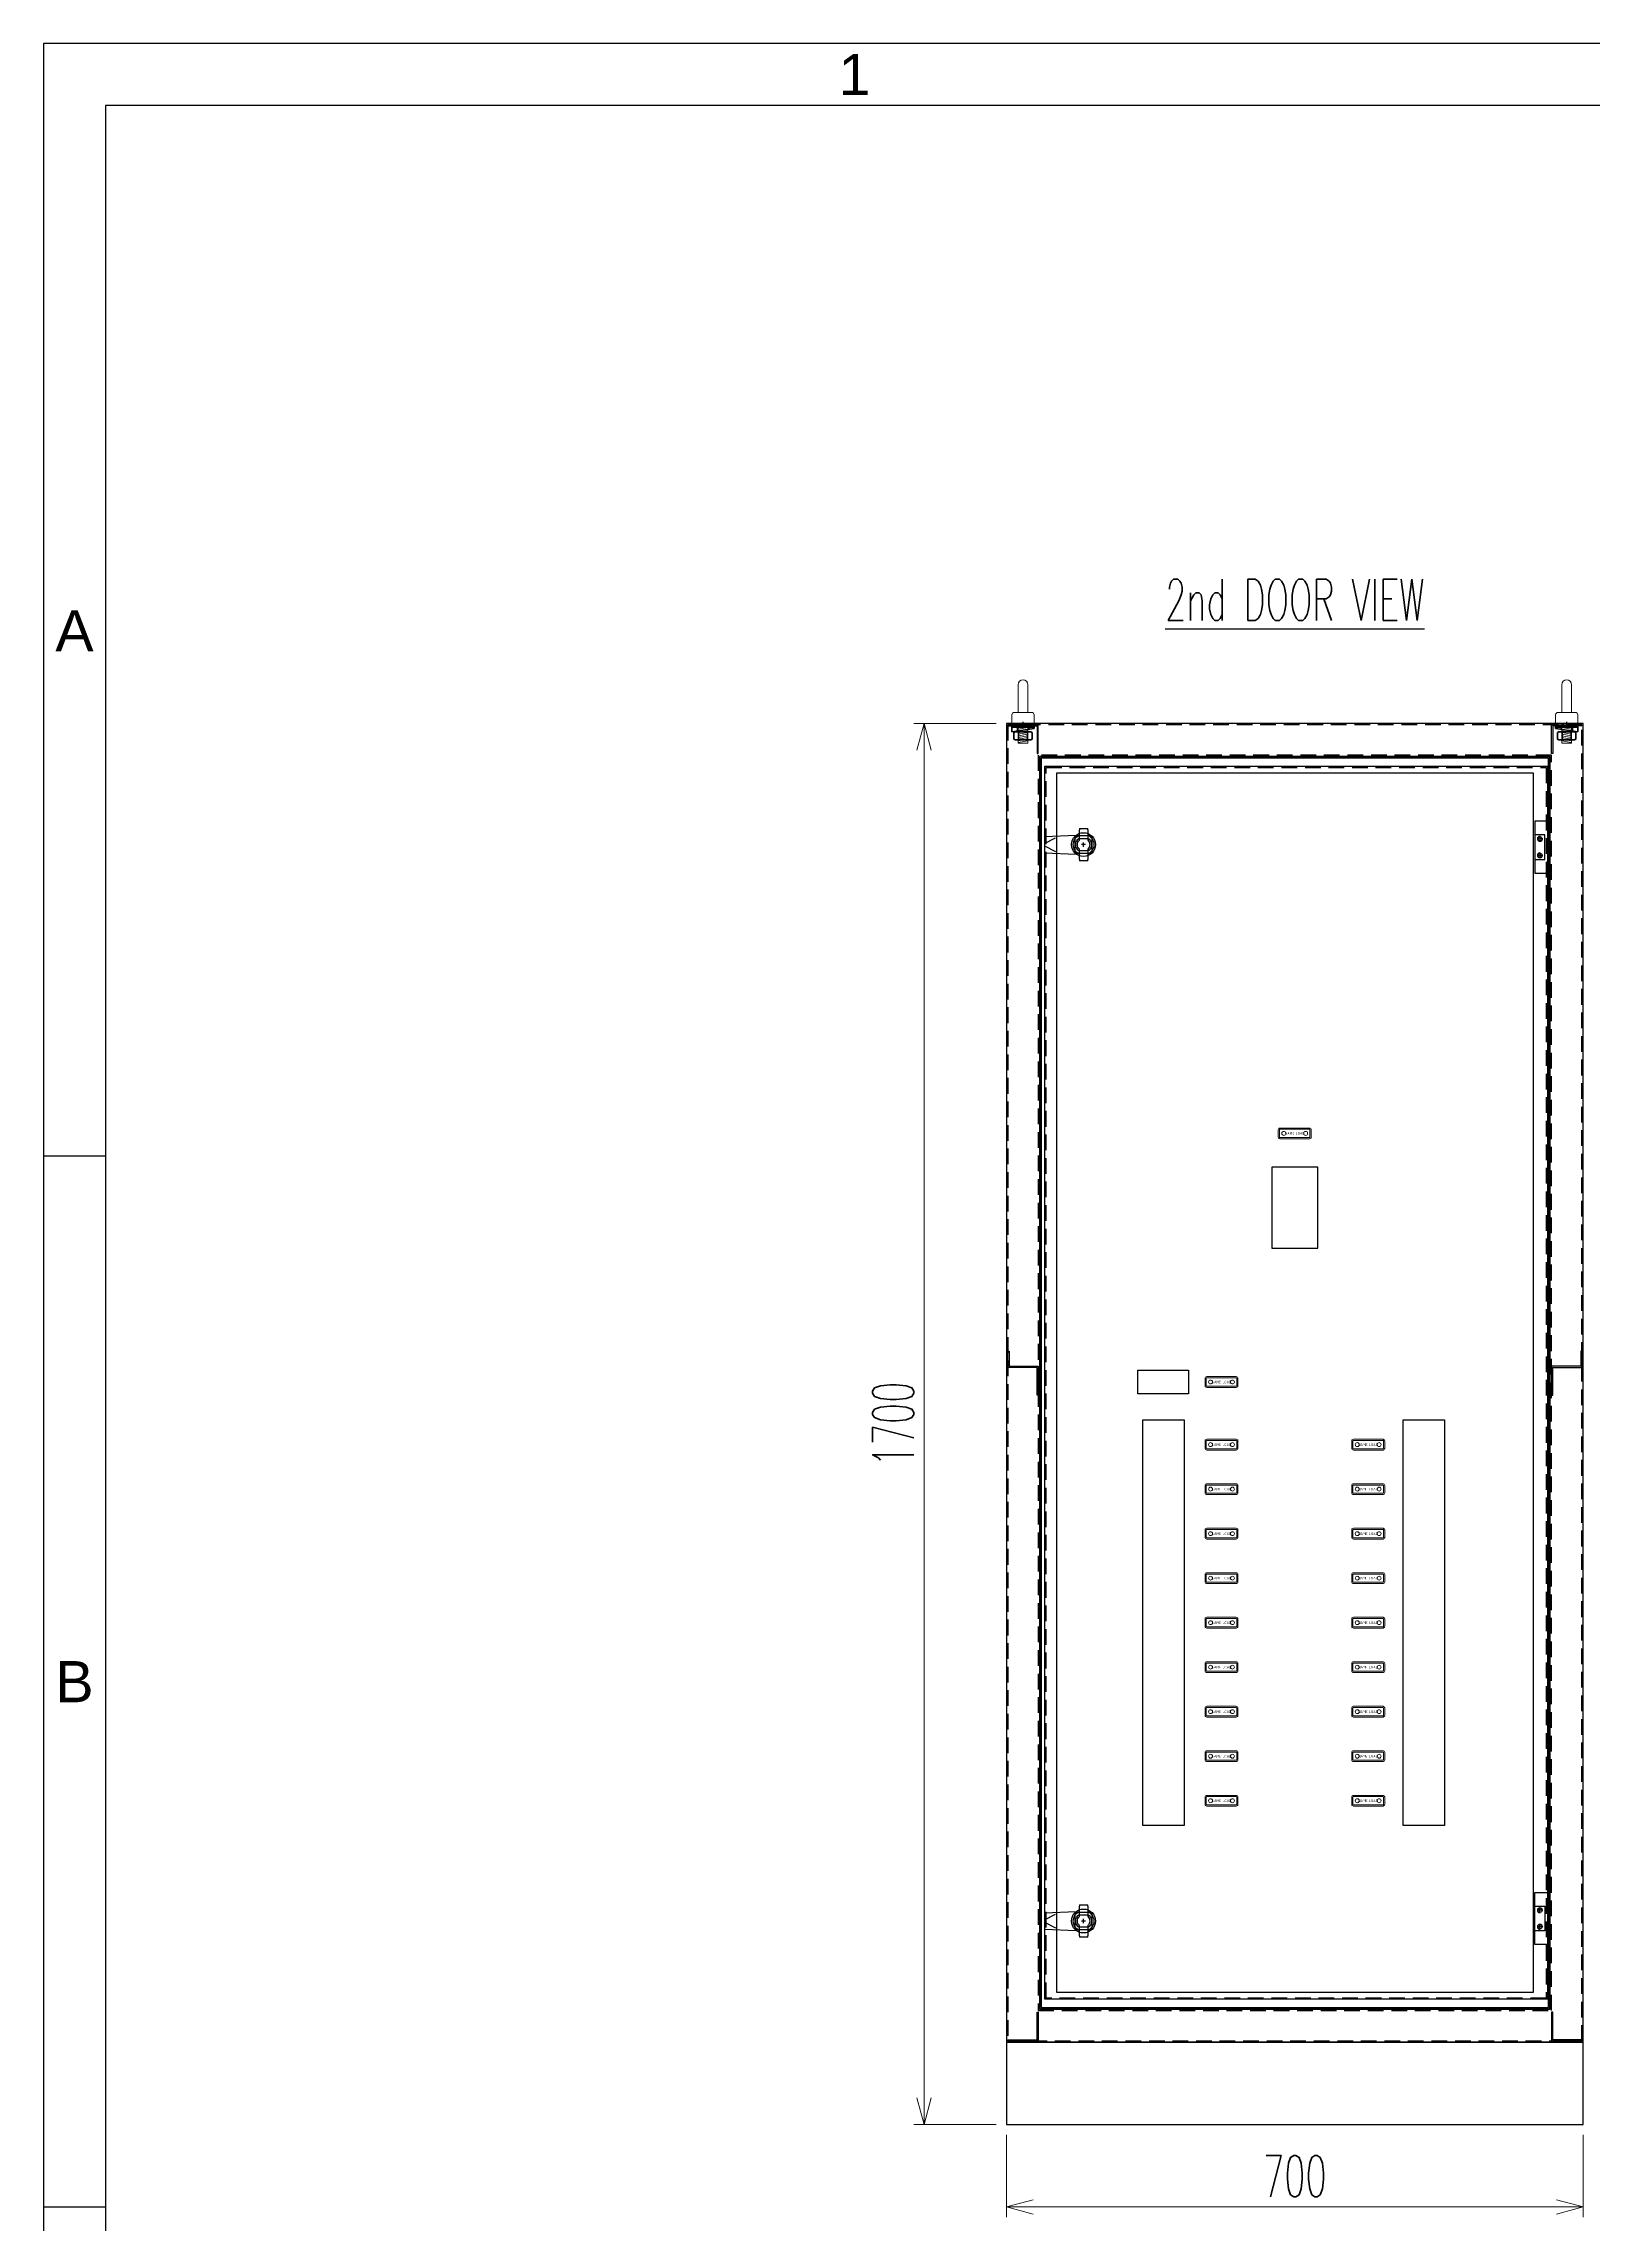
# Model space of a CAD drawing. Header units: millimetres. Extents: x 28713 to 59118, y -54378 to -19615.
# Drawn here: x 33873 to 35755, y -36287 to -33641 of the extents above; entities that cross this region are included whole.
import ezdxf
from ezdxf.enums import TextEntityAlignment as Align

# ---------------------------------------------------------------- set-up
doc = ezdxf.new("R2010")
doc.units = ezdxf.units.MM
doc.header["$LTSCALE"] = 3
for name, pattern in [('ACAD_ISO04W100', [30, 24, -3, 0, -3]), ('CACHE2', [4.7625, 3.175, -1.5875]), ('HIDDEN', [9.525, 6.35, -3.175])]:
    doc.linetypes.add(name, pattern=pattern)
for name, color, linetype in [('@.DM. THIẾT BỊ', 7, 'Continuous'), ('@.TEXT', 7, 'Continuous'), ('@.VISIBLE', 7, 'Continuous'), ('centerline', 6, 'ACAD_ISO04W100'), ('dim', 7, 'Continuous'), ('equipments', 2, 'Continuous')]:
    doc.layers.add(name, color=color, linetype=linetype)
doc.layers.add('FORT', color=2, linetype='Continuous', lineweight=35)
doc.layers.add('POINTILLE', color=8, linetype='CACHE2', lineweight=25)
doc.styles.add('Ann_w01', font='romans.shx', dxfattribs={"width": 0.6, "bigfont": 'chineset.shx'})
doc.styles.add('Arial', font='arial.ttf')
doc.styles.add('WD_IEC', font='isocp2.shx')
doc.dimstyles.new('Dim 01_SC25', dxfattribs={"dimscale": 25, "dimtxt": 2, "dimasz": 1.3, "dimexe": 0.5, "dimexo": 0.5, "dimgap": 0.5, "dimtad": 1, "dimdec": 1, "dimzin": 12, "dimdsep": 46, "dimtxsty": 'Ann_w01', "dimblk": 'OPEN30', "dimcen": 1.5, "dimclrd": 6, "dimclre": 6, "dimclrt": 3, "dimadec": 1, "dimazin": 3, "dimtm": 1e-09, "dimtfac": 1, "dimtdec": 1, "dimtmove": 0, "dimatfit": 3, "dimldrblk": 'OPEN30', "dimfxl": 1, "dimtolj": 1, "dimlwd": 20, "dimlwe": 20, "dimarcsym": 0})

# ---------------------------------------------------------------- blocks, each defined once
blk = doc.blocks.new('KHUNG BAN VE (Made by Tung)')
at = {"layer": '@.VISIBLE', "color": 8}
for p, q in [((3, 156), (0, 156)), ((3, 105), (0, 105))]:
    blk.add_line(p, q, dxfattribs=at)
for points in [[(0, 0), (297, 0), (297, 210), (0, 210)], [(3, 3), (294, 3), (294, 207), (3, 207)]]:
    blk.add_lwpolyline(points, close=True, dxfattribs=at)
at = {"layer": '@.TEXT', "color": 1, "style": 'Arial'}
for s, p in [('1', (39.375, 208.5)), ('A', (1.5, 181.5)), ('B', (1.5, 130.5))]:
    blk.add_text(s, height=2, dxfattribs=at).set_placement(p, align=Align.MIDDLE_CENTER)
for tag, height, p in [('DESIGNER_NAME', 2, (38, 15.5)), ('PROJECT_CODE', 2, (258.5, 15.5)), ('SCALE', 2, (289, 15.5)), ('APPROVED_NAME', 2, (38, 10.5)), ('CUSTOMER_NAME', 2, (258.5, 10.5)), ('PAGE', 2, (289, 10.5)), ('DRAWING_NAME', 4, (173, 8)), ('TOTAL', 2, (289, 5.5))]:
    blk.add_attdef(tag, text='', height=height, dxfattribs=at).set_placement(p, align=Align.MIDDLE_CENTER)
blk = doc.blocks.new('_Open30')
at = {"color": 0, "linetype": 'ByBlock', "lineweight": -2}
for p, q in [((-1, 0.268), (0, 0)), ((0, 0), (-1, -0.268)), ((0, 0), (-1, 0))]:
    blk.add_line(p, q, dxfattribs=at)
blk = doc.blocks.new('*D255')
at = {"layer": 'Defpoints', "color": 0, "transparency": 16777216}
for p in [(35042.4, -36166.3), (35742.4, -36166.3), (35042.4, -36266.3)]:
    blk.add_point(p, dxfattribs=at)
at = {"layer": 'dim', "color": 6, "lineweight": 20, "transparency": 16777216}
for p, q in [((35042.4, -36178.8), (35042.4, -36278.8)), ((35742.4, -36178.8), (35742.4, -36278.8)), ((35709.9, -36266.3), (35074.9, -36266.3))]:
    blk.add_line(p, q, dxfattribs=at)
at = {"layer": 'dim', "color": 6, "lineweight": 20, "transparency": 16777216, "xscale": 32.5, "yscale": 32.5, "zscale": 32.5, "rotation": 180}
blk.add_blockref('_Open30', (35042.4, -36266.3), dxfattribs=at)
at = {"layer": 'dim', "color": 6, "lineweight": 20, "transparency": 16777216, "xscale": 32.5, "yscale": 32.5, "zscale": 32.5}
blk.add_blockref('_Open30', (35742.4, -36266.3), dxfattribs=at)
at = {"layer": 'dim', "color": 3, "transparency": 16777216, "insert": (35392.4, -36228.8), "char_height": 50, "attachment_point": 5, "style": 'Ann_w01'}
blk.add_mtext('\\A1;700', dxfattribs=at)
blk = doc.blocks.new('*D257')
at = {"layer": 'Defpoints', "color": 0, "transparency": 16777216}
for p in [(34942.4, -34466.3), (35042.4, -34466.3), (35042.4, -36166.3)]:
    blk.add_point(p, dxfattribs=at)
at = {"layer": 'dim', "color": 6, "lineweight": 20, "transparency": 16777216}
for p, q in [((35029.9, -34466.3), (34929.9, -34466.3)), ((34942.4, -36133.8), (34942.4, -34498.8)), ((35029.9, -36166.3), (34929.9, -36166.3))]:
    blk.add_line(p, q, dxfattribs=at)
at = {"layer": 'dim', "color": 6, "lineweight": 20, "transparency": 16777216, "xscale": 32.5, "yscale": 32.5, "zscale": 32.5}
for p, rotation in [((34942.4, -34466.3), 90), ((34942.4, -36166.3), 270)]:
    blk.add_blockref('_Open30', p, dxfattribs=dict(at, rotation=rotation))
at = {"layer": 'dim', "color": 3, "transparency": 16777216, "insert": (34904.9, -35316.3), "char_height": 50, "attachment_point": 5, "rotation": 90, "style": 'Ann_w01'}
blk.add_mtext('\\A1;1700', dxfattribs=at)
blk = doc.blocks.new('HM12_COTE')
at = {"layer": 'FORT'}
for p, q in [((-11, 9.2), (-9.5, 10)), ((-11, 0.8), (-11, 9.2)), ((-9.5, 0), (-11, 0.8)), ((9.5, 10), (-9.5, 10)), ((-9.5, 0), (9.5, 0)), ((-5.5, 0.8), (-5.5, 9.2)), ((5.5, 0.8), (5.5, 9.2)), ((11, 9.2), (9.5, 10)), ((9.5, 0), (11, 0.8)), ((11, 0.8), (11, 9.2))]:
    blk.add_line(p, q, dxfattribs=at)
for centre, radius, start, end in [((-8.2, 5.1), 4.86, 55.6159, 124.3841), ((-8.2, 4.9), 4.86, 235.6159, 304.3841), ((0, -8.2), 18.2, 72.4121, 107.5879), ((0, 18.2), 18.2, 252.4121, 287.5879), ((8.2, 5.1), 4.86, 55.6159, 124.3841), ((8.2, 4.9), 4.86, 235.6159, 304.3841)]:
    blk.add_arc(centre, radius, start, end, dxfattribs=at)
blk = doc.blocks.new('CALE_M12_IPN')
at = {"layer": 'FORT'}
for p, q in [((-13.5, 3.61), (13.5, 3.61)), ((-13.5, -1.89), (-13.5, 3.61)), ((13.5, 1.89), (-13.5, -1.89)), ((13.5, 3.61), (13.5, 1.89))]:
    blk.add_line(p, q, dxfattribs=at)
at = {"layer": 'POINTILLE'}
for p, q in [((-7, 3.61), (-7, -0.98)), ((7, 3.61), (7, 0.98))]:
    blk.add_line(p, q, dxfattribs=at)
blk = doc.blocks.new('RONDELLE_M12')
at = {"layer": 'FORT'}
blk.add_lwpolyline([(-13.5, 2.5), (-13.5, 0), (13.5, 0), (13.5, 2.5)], close=True, dxfattribs=at)
at = {"layer": 'POINTILLE'}
for p, q in [((-7, 0), (-7, 2.5)), ((7, 0), (7, 2.5))]:
    blk.add_line(p, q, dxfattribs=at)
blk = doc.blocks.new('MS722')
at = {"layer": '@.DM. THIẾT BỊ', "color": 4}
for p, q in [((-5, 37.8), (-5, 39.5)), ((5, 39.5), (-5, 39.5)), ((-5, 37.8), (-5, 27.2)), ((-5, 27.2), (-5, 25.3)), ((5, 27.2), (-5, 27.2)), ((5, 39.5), (5, 37.8)), ((5, 27.2), (5, 37.8)), ((5, 25.3), (5, 27.2)), ((-5, 14.2), (-5, 12.2)), ((-5, 12.2), (-5, 1.7)), ((-5, 12.2), (5, 12.2)), ((-5, 0), (-5, 1.7)), ((-5, 0), (5, 0)), ((5, 12.2), (5, 14.2)), ((5, 1.7), (5, 12.2)), ((5, 1.7), (5, 0))]:
    blk.add_line(p, q, dxfattribs=at)
for radius, start, end in [(12.5, 113.5782, 246.4218), (12.5, 293.5782, 66.4218), (7.5, 131.8103, 228.1897), (7.5, 311.8103, 48.1897)]:
    blk.add_arc((0, 19.8), radius, start, end, dxfattribs=at)
at = {"layer": '@.DM. THIẾT BỊ', "color": 9}
for start, end in [(121.7569, 238.2431), (301.7569, 58.2431)]:
    blk.add_arc((0, 19.8), 9.5, start, end, dxfattribs=at)

msp = doc.modelspace()

# ---------------------------------------------------------------- linework, layer by layer
at = {"color": 6, "linetype": 'Continuous'}
for p, q in [((35693.42, -34606.3), (35686.42, -34606.3)), ((35689.92, -34602.8), (35689.92, -34609.8)), ((35693.42, -34626.3), (35686.42, -34626.3)), ((35689.92, -34622.8), (35689.92, -34629.8)), ((35689.92, -35909.8), (35689.92, -35902.8)), ((35693.42, -35906.3), (35686.42, -35906.3)), ((35693.42, -35926.3), (35686.42, -35926.3)), ((35689.92, -35929.8), (35689.92, -35922.8))]:
    msp.add_line(p, q, dxfattribs=at)
for points in [[(35042.42, -36066.3), (35742.42, -36066.3), (35742.42, -34466.3), (35042.42, -34466.3)], [(35082.42, -36026.3), (35702.42, -36026.3), (35702.42, -34506.3), (35082.42, -34506.3)], [(35201.86, -35250.82), (35263.36, -35250.82), (35263.36, -35279.82), (35201.86, -35279.82)], [(35207.86, -35311.32), (35257.86, -35311.32), (35257.86, -35803.32), (35207.86, -35803.32)], [(35523.86, -35311.32), (35573.86, -35311.32), (35573.86, -35803.32), (35523.86, -35803.32)], [(35742.42, -36066.3), (35042.42, -36066.3), (35042.42, -36166.3), (35742.42, -36166.3)]]:
    msp.add_lwpolyline(points, close=True)
at = {"linetype": 'HIDDEN'}
for points in [[(35043.92, -36064.8), (35740.92, -36064.8), (35740.92, -34467.8), (35043.92, -34467.8)], [(35080.92, -36027.8), (35703.92, -36027.8), (35703.92, -34504.8), (35080.92, -34504.8)]]:
    msp.add_lwpolyline(points, close=True, dxfattribs=at)
at = {"color": 1}
for points in [[(35080.92, -34502.8), (35080.92, -34467.8), (35043.92, -34467.8), (35043.92, -34469.3), (35079.42, -34469.3), (35079.42, -34502.8)], [(35703.92, -34502.8), (35703.92, -34467.8), (35740.92, -34467.8), (35740.92, -34469.3), (35705.42, -34469.3), (35705.42, -34502.8)], [(35045.42, -35246.3), (35080.92, -35246.3), (35080.92, -35281.3), (35079.42, -35281.3), (35079.42, -35247.8), (35043.92, -35247.8), (35043.92, -35227.8), (35045.42, -35227.8)], [(35739.42, -35246.3), (35703.92, -35246.3), (35703.92, -35281.3), (35705.42, -35281.3), (35705.42, -35247.8), (35740.92, -35247.8), (35740.92, -35227.8), (35739.42, -35227.8)], [(35080.92, -36029.8), (35080.92, -36064.8), (35043.92, -36064.8), (35043.92, -36063.3), (35079.42, -36063.3), (35079.42, -36029.8)], [(35703.92, -36029.8), (35703.92, -36064.8), (35740.92, -36064.8), (35740.92, -36063.3), (35705.42, -36063.3), (35705.42, -36029.8)]]:
    msp.add_lwpolyline(points, close=True, dxfattribs=at)
at = {"color": 6}
for points in [[(35082.92, -36025.8), (35701.92, -36025.8), (35701.92, -34506.8), (35082.92, -34506.8)], [(35084.42, -36024.3), (35700.42, -36024.3), (35700.42, -34508.3), (35084.42, -34508.3)], [(35102.92, -36005.8), (35681.92, -36005.8), (35681.92, -34526.8), (35102.92, -34526.8)]]:
    msp.add_lwpolyline(points, close=True, dxfattribs=at)
at = {"color": 4}
msp.add_lwpolyline([(35088.92, -34518.3), (35698.92, -34518.3), (35698.92, -36014.3), (35088.92, -36014.3)], close=True, dxfattribs=at)
at = {"color": 4, "linetype": 'HIDDEN'}
msp.add_lwpolyline([(35090.42, -34519.8), (35697.42, -34519.8), (35697.42, -36012.8), (35090.42, -36012.8)], close=True, dxfattribs=at)
at = {"color": 7, "lineweight": 9}
for points in [[(35410.25, -34957.15), (35374.25, -34957.15, 0.4142136), (35372.25, -34959.15), (35372.25, -34968.15, 0.4142136), (35374.25, -34970.15), (35410.25, -34970.15, 0.4142136), (35412.25, -34968.15), (35412.25, -34959.15, 0.4142136)], [(35410.25, -34957.15), (35374.25, -34957.15, 0.4142136), (35372.25, -34959.15), (35372.25, -34968.15, 0.4142136), (35374.25, -34970.15), (35410.25, -34970.15, 0.4142136), (35412.25, -34968.15), (35412.25, -34959.15, 0.4142136)], [(35321.36, -35258.82), (35285.36, -35258.82, 0.4142136), (35283.36, -35260.82), (35283.36, -35269.82, 0.4142136), (35285.36, -35271.82), (35321.36, -35271.82, 0.4142136), (35323.36, -35269.82), (35323.36, -35260.82, 0.4142136)], [(35321.36, -35258.82), (35285.36, -35258.82, 0.4142136), (35283.36, -35260.82), (35283.36, -35269.82, 0.4142136), (35285.36, -35271.82), (35321.36, -35271.82, 0.4142136), (35323.36, -35269.82), (35323.36, -35260.82, 0.4142136)], [(35321.36, -35334.82), (35285.36, -35334.82, 0.4142136), (35283.36, -35336.82), (35283.36, -35345.82, 0.4142136), (35285.36, -35347.82), (35321.36, -35347.82, 0.4142136), (35323.36, -35345.82), (35323.36, -35336.82, 0.4142136)], [(35321.36, -35334.82), (35285.36, -35334.82, 0.4142136), (35283.36, -35336.82), (35283.36, -35345.82, 0.4142136), (35285.36, -35347.82), (35321.36, -35347.82, 0.4142136), (35323.36, -35345.82), (35323.36, -35336.82, 0.4142136)], [(35463.44, -35334.82), (35499.44, -35334.82, -0.4142136), (35501.44, -35336.82), (35501.44, -35345.82, -0.4142136), (35499.44, -35347.82), (35463.44, -35347.82, -0.4142136), (35461.44, -35345.82), (35461.44, -35336.82, -0.4142136)], [(35463.44, -35334.82), (35499.44, -35334.82, -0.4142136), (35501.44, -35336.82), (35501.44, -35345.82, -0.4142136), (35499.44, -35347.82), (35463.44, -35347.82, -0.4142136), (35461.44, -35345.82), (35461.44, -35336.82, -0.4142136)], [(35321.36, -35388.82), (35285.36, -35388.82, 0.4142136), (35283.36, -35390.82), (35283.36, -35399.82, 0.4142136), (35285.36, -35401.82), (35321.36, -35401.82, 0.4142136), (35323.36, -35399.82), (35323.36, -35390.82, 0.4142136)], [(35321.36, -35388.82), (35285.36, -35388.82, 0.4142136), (35283.36, -35390.82), (35283.36, -35399.82, 0.4142136), (35285.36, -35401.82), (35321.36, -35401.82, 0.4142136), (35323.36, -35399.82), (35323.36, -35390.82, 0.4142136)], [(35463.44, -35388.82), (35499.44, -35388.82, -0.4142136), (35501.44, -35390.82), (35501.44, -35399.82, -0.4142136), (35499.44, -35401.82), (35463.44, -35401.82, -0.4142136), (35461.44, -35399.82), (35461.44, -35390.82, -0.4142136)], [(35463.44, -35388.82), (35499.44, -35388.82, -0.4142136), (35501.44, -35390.82), (35501.44, -35399.82, -0.4142136), (35499.44, -35401.82), (35463.44, -35401.82, -0.4142136), (35461.44, -35399.82), (35461.44, -35390.82, -0.4142136)], [(35321.36, -35442.82), (35285.36, -35442.82, 0.4142136), (35283.36, -35444.82), (35283.36, -35453.82, 0.4142136), (35285.36, -35455.82), (35321.36, -35455.82, 0.4142136), (35323.36, -35453.82), (35323.36, -35444.82, 0.4142136)], [(35321.36, -35442.82), (35285.36, -35442.82, 0.4142136), (35283.36, -35444.82), (35283.36, -35453.82, 0.4142136), (35285.36, -35455.82), (35321.36, -35455.82, 0.4142136), (35323.36, -35453.82), (35323.36, -35444.82, 0.4142136)], [(35463.44, -35442.82), (35499.44, -35442.82, -0.4142136), (35501.44, -35444.82), (35501.44, -35453.82, -0.4142136), (35499.44, -35455.82), (35463.44, -35455.82, -0.4142136), (35461.44, -35453.82), (35461.44, -35444.82, -0.4142136)], [(35463.44, -35442.82), (35499.44, -35442.82, -0.4142136), (35501.44, -35444.82), (35501.44, -35453.82, -0.4142136), (35499.44, -35455.82), (35463.44, -35455.82, -0.4142136), (35461.44, -35453.82), (35461.44, -35444.82, -0.4142136)], [(35321.36, -35496.82), (35285.36, -35496.82, 0.4142136), (35283.36, -35498.82), (35283.36, -35507.82, 0.4142136), (35285.36, -35509.82), (35321.36, -35509.82, 0.4142136), (35323.36, -35507.82), (35323.36, -35498.82, 0.4142136)], [(35321.36, -35496.82), (35285.36, -35496.82, 0.4142136), (35283.36, -35498.82), (35283.36, -35507.82, 0.4142136), (35285.36, -35509.82), (35321.36, -35509.82, 0.4142136), (35323.36, -35507.82), (35323.36, -35498.82, 0.4142136)], [(35463.44, -35496.82), (35499.44, -35496.82, -0.4142136), (35501.44, -35498.82), (35501.44, -35507.82, -0.4142136), (35499.44, -35509.82), (35463.44, -35509.82, -0.4142136), (35461.44, -35507.82), (35461.44, -35498.82, -0.4142136)], [(35463.44, -35496.82), (35499.44, -35496.82, -0.4142136), (35501.44, -35498.82), (35501.44, -35507.82, -0.4142136), (35499.44, -35509.82), (35463.44, -35509.82, -0.4142136), (35461.44, -35507.82), (35461.44, -35498.82, -0.4142136)], [(35321.36, -35550.82), (35285.36, -35550.82, 0.4142136), (35283.36, -35552.82), (35283.36, -35561.82, 0.4142136), (35285.36, -35563.82), (35321.36, -35563.82, 0.4142136), (35323.36, -35561.82), (35323.36, -35552.82, 0.4142136)], [(35321.36, -35550.82), (35285.36, -35550.82, 0.4142136), (35283.36, -35552.82), (35283.36, -35561.82, 0.4142136), (35285.36, -35563.82), (35321.36, -35563.82, 0.4142136), (35323.36, -35561.82), (35323.36, -35552.82, 0.4142136)], [(35463.44, -35550.82), (35499.44, -35550.82, -0.4142136), (35501.44, -35552.82), (35501.44, -35561.82, -0.4142136), (35499.44, -35563.82), (35463.44, -35563.82, -0.4142136), (35461.44, -35561.82), (35461.44, -35552.82, -0.4142136)], [(35463.44, -35550.82), (35499.44, -35550.82, -0.4142136), (35501.44, -35552.82), (35501.44, -35561.82, -0.4142136), (35499.44, -35563.82), (35463.44, -35563.82, -0.4142136), (35461.44, -35561.82), (35461.44, -35552.82, -0.4142136)], [(35321.36, -35604.82), (35285.36, -35604.82, 0.4142136), (35283.36, -35606.82), (35283.36, -35615.82, 0.4142136), (35285.36, -35617.82), (35321.36, -35617.82, 0.4142136), (35323.36, -35615.82), (35323.36, -35606.82, 0.4142136)], [(35321.36, -35604.82), (35285.36, -35604.82, 0.4142136), (35283.36, -35606.82), (35283.36, -35615.82, 0.4142136), (35285.36, -35617.82), (35321.36, -35617.82, 0.4142136), (35323.36, -35615.82), (35323.36, -35606.82, 0.4142136)], [(35463.44, -35604.82), (35499.44, -35604.82, -0.4142136), (35501.44, -35606.82), (35501.44, -35615.82, -0.4142136), (35499.44, -35617.82), (35463.44, -35617.82, -0.4142136), (35461.44, -35615.82), (35461.44, -35606.82, -0.4142136)], [(35463.44, -35604.82), (35499.44, -35604.82, -0.4142136), (35501.44, -35606.82), (35501.44, -35615.82, -0.4142136), (35499.44, -35617.82), (35463.44, -35617.82, -0.4142136), (35461.44, -35615.82), (35461.44, -35606.82, -0.4142136)], [(35321.36, -35658.82), (35285.36, -35658.82, 0.4142136), (35283.36, -35660.82), (35283.36, -35669.82, 0.4142136), (35285.36, -35671.82), (35321.36, -35671.82, 0.4142136), (35323.36, -35669.82), (35323.36, -35660.82, 0.4142136)], [(35321.36, -35658.82), (35285.36, -35658.82, 0.4142136), (35283.36, -35660.82), (35283.36, -35669.82, 0.4142136), (35285.36, -35671.82), (35321.36, -35671.82, 0.4142136), (35323.36, -35669.82), (35323.36, -35660.82, 0.4142136)], [(35463.44, -35658.82), (35499.44, -35658.82, -0.4142136), (35501.44, -35660.82), (35501.44, -35669.82, -0.4142136), (35499.44, -35671.82), (35463.44, -35671.82, -0.4142136), (35461.44, -35669.82), (35461.44, -35660.82, -0.4142136)], [(35463.44, -35658.82), (35499.44, -35658.82, -0.4142136), (35501.44, -35660.82), (35501.44, -35669.82, -0.4142136), (35499.44, -35671.82), (35463.44, -35671.82, -0.4142136), (35461.44, -35669.82), (35461.44, -35660.82, -0.4142136)], [(35321.36, -35712.82), (35285.36, -35712.82, 0.4142136), (35283.36, -35714.82), (35283.36, -35723.82, 0.4142136), (35285.36, -35725.82), (35321.36, -35725.82, 0.4142136), (35323.36, -35723.82), (35323.36, -35714.82, 0.4142136)], [(35321.36, -35712.82), (35285.36, -35712.82, 0.4142136), (35283.36, -35714.82), (35283.36, -35723.82, 0.4142136), (35285.36, -35725.82), (35321.36, -35725.82, 0.4142136), (35323.36, -35723.82), (35323.36, -35714.82, 0.4142136)], [(35463.44, -35712.82), (35499.44, -35712.82, -0.4142136), (35501.44, -35714.82), (35501.44, -35723.82, -0.4142136), (35499.44, -35725.82), (35463.44, -35725.82, -0.4142136), (35461.44, -35723.82), (35461.44, -35714.82, -0.4142136)], [(35463.44, -35712.82), (35499.44, -35712.82, -0.4142136), (35501.44, -35714.82), (35501.44, -35723.82, -0.4142136), (35499.44, -35725.82), (35463.44, -35725.82, -0.4142136), (35461.44, -35723.82), (35461.44, -35714.82, -0.4142136)], [(35321.36, -35766.82), (35285.36, -35766.82, 0.4142136), (35283.36, -35768.82), (35283.36, -35777.82, 0.4142136), (35285.36, -35779.82), (35321.36, -35779.82, 0.4142136), (35323.36, -35777.82), (35323.36, -35768.82, 0.4142136)], [(35321.36, -35766.82), (35285.36, -35766.82, 0.4142136), (35283.36, -35768.82), (35283.36, -35777.82, 0.4142136), (35285.36, -35779.82), (35321.36, -35779.82, 0.4142136), (35323.36, -35777.82), (35323.36, -35768.82, 0.4142136)], [(35463.44, -35766.82), (35499.44, -35766.82, -0.4142136), (35501.44, -35768.82), (35501.44, -35777.82, -0.4142136), (35499.44, -35779.82), (35463.44, -35779.82, -0.4142136), (35461.44, -35777.82), (35461.44, -35768.82, -0.4142136)], [(35463.44, -35766.82), (35499.44, -35766.82, -0.4142136), (35501.44, -35768.82), (35501.44, -35777.82, -0.4142136), (35499.44, -35779.82), (35463.44, -35779.82, -0.4142136), (35461.44, -35777.82), (35461.44, -35768.82, -0.4142136)]]:
    msp.add_lwpolyline(points, format="xyb", close=True, dxfattribs=at)
at = {"color": 6, "linetype": 'HIDDEN', "lineweight": 9, "ltscale": 10}
for points in [[(35410.25, -34958.65), (35374.25, -34958.65, 0.4142136), (35373.75, -34959.15), (35373.75, -34968.15, 0.4142136), (35374.25, -34968.65), (35410.25, -34968.65, 0.4142136), (35410.75, -34968.15), (35410.75, -34959.15, 0.4142136)], [(35410.25, -34958.65), (35374.25, -34958.65, 0.4142136), (35373.75, -34959.15), (35373.75, -34968.15, 0.4142136), (35374.25, -34968.65), (35410.25, -34968.65, 0.4142136), (35410.75, -34968.15), (35410.75, -34959.15, 0.4142136)], [(35321.36, -35260.32), (35285.36, -35260.32, 0.4142136), (35284.86, -35260.82), (35284.86, -35269.82, 0.4142136), (35285.36, -35270.32), (35321.36, -35270.32, 0.4142136), (35321.86, -35269.82), (35321.86, -35260.82, 0.4142136)], [(35321.36, -35260.32), (35285.36, -35260.32, 0.4142136), (35284.86, -35260.82), (35284.86, -35269.82, 0.4142136), (35285.36, -35270.32), (35321.36, -35270.32, 0.4142136), (35321.86, -35269.82), (35321.86, -35260.82, 0.4142136)], [(35321.36, -35336.32), (35285.36, -35336.32, 0.4142136), (35284.86, -35336.82), (35284.86, -35345.82, 0.4142136), (35285.36, -35346.32), (35321.36, -35346.32, 0.4142136), (35321.86, -35345.82), (35321.86, -35336.82, 0.4142136)], [(35321.36, -35336.32), (35285.36, -35336.32, 0.4142136), (35284.86, -35336.82), (35284.86, -35345.82, 0.4142136), (35285.36, -35346.32), (35321.36, -35346.32, 0.4142136), (35321.86, -35345.82), (35321.86, -35336.82, 0.4142136)], [(35463.44, -35336.32), (35499.44, -35336.32, -0.4142136), (35499.94, -35336.82), (35499.94, -35345.82, -0.4142136), (35499.44, -35346.32), (35463.44, -35346.32, -0.4142136), (35462.94, -35345.82), (35462.94, -35336.82, -0.4142136)], [(35463.44, -35336.32), (35499.44, -35336.32, -0.4142136), (35499.94, -35336.82), (35499.94, -35345.82, -0.4142136), (35499.44, -35346.32), (35463.44, -35346.32, -0.4142136), (35462.94, -35345.82), (35462.94, -35336.82, -0.4142136)], [(35321.36, -35390.32), (35285.36, -35390.32, 0.4142136), (35284.86, -35390.82), (35284.86, -35399.82, 0.4142136), (35285.36, -35400.32), (35321.36, -35400.32, 0.4142136), (35321.86, -35399.82), (35321.86, -35390.82, 0.4142136)], [(35321.36, -35390.32), (35285.36, -35390.32, 0.4142136), (35284.86, -35390.82), (35284.86, -35399.82, 0.4142136), (35285.36, -35400.32), (35321.36, -35400.32, 0.4142136), (35321.86, -35399.82), (35321.86, -35390.82, 0.4142136)], [(35463.44, -35390.32), (35499.44, -35390.32, -0.4142136), (35499.94, -35390.82), (35499.94, -35399.82, -0.4142136), (35499.44, -35400.32), (35463.44, -35400.32, -0.4142136), (35462.94, -35399.82), (35462.94, -35390.82, -0.4142136)], [(35463.44, -35390.32), (35499.44, -35390.32, -0.4142136), (35499.94, -35390.82), (35499.94, -35399.82, -0.4142136), (35499.44, -35400.32), (35463.44, -35400.32, -0.4142136), (35462.94, -35399.82), (35462.94, -35390.82, -0.4142136)], [(35321.36, -35444.32), (35285.36, -35444.32, 0.4142136), (35284.86, -35444.82), (35284.86, -35453.82, 0.4142136), (35285.36, -35454.32), (35321.36, -35454.32, 0.4142136), (35321.86, -35453.82), (35321.86, -35444.82, 0.4142136)], [(35321.36, -35444.32), (35285.36, -35444.32, 0.4142136), (35284.86, -35444.82), (35284.86, -35453.82, 0.4142136), (35285.36, -35454.32), (35321.36, -35454.32, 0.4142136), (35321.86, -35453.82), (35321.86, -35444.82, 0.4142136)], [(35463.44, -35444.32), (35499.44, -35444.32, -0.4142136), (35499.94, -35444.82), (35499.94, -35453.82, -0.4142136), (35499.44, -35454.32), (35463.44, -35454.32, -0.4142136), (35462.94, -35453.82), (35462.94, -35444.82, -0.4142136)], [(35463.44, -35444.32), (35499.44, -35444.32, -0.4142136), (35499.94, -35444.82), (35499.94, -35453.82, -0.4142136), (35499.44, -35454.32), (35463.44, -35454.32, -0.4142136), (35462.94, -35453.82), (35462.94, -35444.82, -0.4142136)], [(35321.36, -35498.32), (35285.36, -35498.32, 0.4142136), (35284.86, -35498.82), (35284.86, -35507.82, 0.4142136), (35285.36, -35508.32), (35321.36, -35508.32, 0.4142136), (35321.86, -35507.82), (35321.86, -35498.82, 0.4142136)], [(35321.36, -35498.32), (35285.36, -35498.32, 0.4142136), (35284.86, -35498.82), (35284.86, -35507.82, 0.4142136), (35285.36, -35508.32), (35321.36, -35508.32, 0.4142136), (35321.86, -35507.82), (35321.86, -35498.82, 0.4142136)], [(35463.44, -35498.32), (35499.44, -35498.32, -0.4142136), (35499.94, -35498.82), (35499.94, -35507.82, -0.4142136), (35499.44, -35508.32), (35463.44, -35508.32, -0.4142136), (35462.94, -35507.82), (35462.94, -35498.82, -0.4142136)], [(35463.44, -35498.32), (35499.44, -35498.32, -0.4142136), (35499.94, -35498.82), (35499.94, -35507.82, -0.4142136), (35499.44, -35508.32), (35463.44, -35508.32, -0.4142136), (35462.94, -35507.82), (35462.94, -35498.82, -0.4142136)], [(35321.36, -35552.32), (35285.36, -35552.32, 0.4142136), (35284.86, -35552.82), (35284.86, -35561.82, 0.4142136), (35285.36, -35562.32), (35321.36, -35562.32, 0.4142136), (35321.86, -35561.82), (35321.86, -35552.82, 0.4142136)], [(35321.36, -35552.32), (35285.36, -35552.32, 0.4142136), (35284.86, -35552.82), (35284.86, -35561.82, 0.4142136), (35285.36, -35562.32), (35321.36, -35562.32, 0.4142136), (35321.86, -35561.82), (35321.86, -35552.82, 0.4142136)], [(35463.44, -35552.32), (35499.44, -35552.32, -0.4142136), (35499.94, -35552.82), (35499.94, -35561.82, -0.4142136), (35499.44, -35562.32), (35463.44, -35562.32, -0.4142136), (35462.94, -35561.82), (35462.94, -35552.82, -0.4142136)], [(35463.44, -35552.32), (35499.44, -35552.32, -0.4142136), (35499.94, -35552.82), (35499.94, -35561.82, -0.4142136), (35499.44, -35562.32), (35463.44, -35562.32, -0.4142136), (35462.94, -35561.82), (35462.94, -35552.82, -0.4142136)], [(35321.36, -35606.32), (35285.36, -35606.32, 0.4142136), (35284.86, -35606.82), (35284.86, -35615.82, 0.4142136), (35285.36, -35616.32), (35321.36, -35616.32, 0.4142136), (35321.86, -35615.82), (35321.86, -35606.82, 0.4142136)], [(35321.36, -35606.32), (35285.36, -35606.32, 0.4142136), (35284.86, -35606.82), (35284.86, -35615.82, 0.4142136), (35285.36, -35616.32), (35321.36, -35616.32, 0.4142136), (35321.86, -35615.82), (35321.86, -35606.82, 0.4142136)], [(35463.44, -35606.32), (35499.44, -35606.32, -0.4142136), (35499.94, -35606.82), (35499.94, -35615.82, -0.4142136), (35499.44, -35616.32), (35463.44, -35616.32, -0.4142136), (35462.94, -35615.82), (35462.94, -35606.82, -0.4142136)], [(35463.44, -35606.32), (35499.44, -35606.32, -0.4142136), (35499.94, -35606.82), (35499.94, -35615.82, -0.4142136), (35499.44, -35616.32), (35463.44, -35616.32, -0.4142136), (35462.94, -35615.82), (35462.94, -35606.82, -0.4142136)], [(35321.36, -35660.32), (35285.36, -35660.32, 0.4142136), (35284.86, -35660.82), (35284.86, -35669.82, 0.4142136), (35285.36, -35670.32), (35321.36, -35670.32, 0.4142136), (35321.86, -35669.82), (35321.86, -35660.82, 0.4142136)], [(35321.36, -35660.32), (35285.36, -35660.32, 0.4142136), (35284.86, -35660.82), (35284.86, -35669.82, 0.4142136), (35285.36, -35670.32), (35321.36, -35670.32, 0.4142136), (35321.86, -35669.82), (35321.86, -35660.82, 0.4142136)], [(35463.44, -35660.32), (35499.44, -35660.32, -0.4142136), (35499.94, -35660.82), (35499.94, -35669.82, -0.4142136), (35499.44, -35670.32), (35463.44, -35670.32, -0.4142136), (35462.94, -35669.82), (35462.94, -35660.82, -0.4142136)], [(35463.44, -35660.32), (35499.44, -35660.32, -0.4142136), (35499.94, -35660.82), (35499.94, -35669.82, -0.4142136), (35499.44, -35670.32), (35463.44, -35670.32, -0.4142136), (35462.94, -35669.82), (35462.94, -35660.82, -0.4142136)], [(35321.36, -35714.32), (35285.36, -35714.32, 0.4142136), (35284.86, -35714.82), (35284.86, -35723.82, 0.4142136), (35285.36, -35724.32), (35321.36, -35724.32, 0.4142136), (35321.86, -35723.82), (35321.86, -35714.82, 0.4142136)], [(35321.36, -35714.32), (35285.36, -35714.32, 0.4142136), (35284.86, -35714.82), (35284.86, -35723.82, 0.4142136), (35285.36, -35724.32), (35321.36, -35724.32, 0.4142136), (35321.86, -35723.82), (35321.86, -35714.82, 0.4142136)], [(35463.44, -35714.32), (35499.44, -35714.32, -0.4142136), (35499.94, -35714.82), (35499.94, -35723.82, -0.4142136), (35499.44, -35724.32), (35463.44, -35724.32, -0.4142136), (35462.94, -35723.82), (35462.94, -35714.82, -0.4142136)], [(35463.44, -35714.32), (35499.44, -35714.32, -0.4142136), (35499.94, -35714.82), (35499.94, -35723.82, -0.4142136), (35499.44, -35724.32), (35463.44, -35724.32, -0.4142136), (35462.94, -35723.82), (35462.94, -35714.82, -0.4142136)], [(35321.36, -35768.32), (35285.36, -35768.32, 0.4142136), (35284.86, -35768.82), (35284.86, -35777.82, 0.4142136), (35285.36, -35778.32), (35321.36, -35778.32, 0.4142136), (35321.86, -35777.82), (35321.86, -35768.82, 0.4142136)], [(35321.36, -35768.32), (35285.36, -35768.32, 0.4142136), (35284.86, -35768.82), (35284.86, -35777.82, 0.4142136), (35285.36, -35778.32), (35321.36, -35778.32, 0.4142136), (35321.86, -35777.82), (35321.86, -35768.82, 0.4142136)], [(35463.44, -35768.32), (35499.44, -35768.32, -0.4142136), (35499.94, -35768.82), (35499.94, -35777.82, -0.4142136), (35499.44, -35778.32), (35463.44, -35778.32, -0.4142136), (35462.94, -35777.82), (35462.94, -35768.82, -0.4142136)], [(35463.44, -35768.32), (35499.44, -35768.32, -0.4142136), (35499.94, -35768.82), (35499.94, -35777.82, -0.4142136), (35499.44, -35778.32), (35463.44, -35778.32, -0.4142136), (35462.94, -35777.82), (35462.94, -35768.82, -0.4142136)]]:
    msp.add_lwpolyline(points, format="xyb", close=True, dxfattribs=at)
at = {"linetype": 'ByBlock', "lineweight": 9}
for centre in [(35378.95, -34963.65), (35405.55, -34963.65), (35290.06, -35265.32), (35316.66, -35265.32), (35290.06, -35341.32), (35316.66, -35341.32), (35468.14, -35341.32), (35494.74, -35341.32), (35290.06, -35395.32), (35316.66, -35395.32), (35468.14, -35395.32), (35494.74, -35395.32), (35290.06, -35449.32), (35316.66, -35449.32), (35468.14, -35449.32), (35494.74, -35449.32), (35290.06, -35503.32), (35316.66, -35503.32), (35468.14, -35503.32), (35494.74, -35503.32), (35290.06, -35557.32), (35316.66, -35557.32), (35468.14, -35557.32), (35494.74, -35557.32), (35290.06, -35611.32), (35316.66, -35611.32), (35468.14, -35611.32), (35494.74, -35611.32), (35290.06, -35665.32), (35316.66, -35665.32), (35468.14, -35665.32), (35494.74, -35665.32), (35290.06, -35719.32), (35316.66, -35719.32), (35468.14, -35719.32), (35494.74, -35719.32), (35290.06, -35773.32), (35316.66, -35773.32), (35468.14, -35773.32), (35494.74, -35773.32)]:
    msp.add_circle(centre, 2.4, dxfattribs=at)
at = {"layer": '@.DM. THIẾT BỊ', "color": 8}
for p, q in [((35088.42, -34603.3), (35127.05, -34601.84)), ((35088.42, -34603.3), (35088.42, -34623.3)), ((35088.42, -34611.93), (35101.81, -34605.16)), ((35088.42, -34614.68), (35101.81, -34621.45)), ((35088.42, -34623.3), (35127.05, -34624.77)), ((35088.42, -35909.3), (35127.05, -35907.84)), ((35088.42, -35909.3), (35088.42, -35929.3)), ((35088.42, -35917.93), (35101.81, -35911.16)), ((35088.42, -35920.68), (35101.81, -35927.45)), ((35088.42, -35929.3), (35127.05, -35930.77))]:
    msp.add_line(p, q, dxfattribs=at)
at = {"layer": '@.DM. THIẾT BỊ', "color": 1, "ltscale": 10}
for p, q in [((35135.92, -34615.8), (35135.92, -34610.8)), ((35135.92, -35921.8), (35135.92, -35916.8))]:
    msp.add_line(p, q, dxfattribs=at)
at = {"layer": '@.DM. THIẾT BỊ', "color": 8}
for points in [[(35146.42, -34620.8), (35146.42, -34605.8, 0.4142136), (35143.42, -34602.8), (35128.42, -34602.8, 0.4142136), (35125.42, -34605.8), (35125.42, -34620.8, 0.4142136), (35128.42, -34623.8), (35143.42, -34623.8, 0.4142136)], [(35146.42, -35926.8), (35146.42, -35911.8, 0.4142136), (35143.42, -35908.8), (35128.42, -35908.8, 0.4142136), (35125.42, -35911.8), (35125.42, -35926.8, 0.4142136), (35128.42, -35929.8), (35143.42, -35929.8, 0.4142136)]]:
    msp.add_lwpolyline(points, format="xyb", close=True, dxfattribs=at)
at = {"layer": '@.DM. THIẾT BỊ', "color": 1, "ltscale": 10}
for points in [[(35138.42, -34613.3), (35133.42, -34613.3)], [(35138.42, -35919.3), (35133.42, -35919.3)]]:
    msp.add_lwpolyline(points, dxfattribs=at)
at = {"layer": '@.DM. THIẾT BỊ', "color": 8}
for centre in [(35135.92, -34613.3), (35135.92, -35919.3)]:
    msp.add_circle(centre, 14.5, dxfattribs=at)
at = {"layer": '@.VISIBLE'}
msp.add_lwpolyline([(35420.36, -35004.8), (35364.36, -35004.8), (35364.36, -35102.8), (35420.36, -35102.8)], close=True, dxfattribs=at)
at = {"layer": 'centerline'}
for p, q in [((35062.42, -34468.3), (35062.42, -34464.3)), ((35722.42, -34468.3), (35722.42, -34464.3)), ((35699.42, -34592.05), (35701.42, -34592.05)), ((35699.42, -34640.55), (35701.42, -34640.55)), ((35699.42, -35892.05), (35701.42, -35892.05)), ((35699.42, -35940.55), (35701.42, -35940.55))]:
    msp.add_line(p, q, dxfattribs=at)
at = {"layer": 'equipments', "lineweight": 0}
for p, q in [((35056.42, -34419.3), (35056.42, -34452.8)), ((35068.42, -34419.3), (35068.42, -34452.8)), ((35716.42, -34419.3), (35716.42, -34452.8)), ((35728.42, -34419.3), (35728.42, -34452.8)), ((35048.92, -34466.3), (35048.92, -34455.97)), ((35075.92, -34466.3), (35048.92, -34466.3)), ((35052.09, -34452.8), (35072.75, -34452.8)), ((35056.42, -34466.3), (35056.42, -34490.3)), ((35068.42, -34466.3), (35056.42, -34466.3)), ((35068.42, -34466.3), (35068.42, -34490.3)), ((35075.92, -34466.3), (35075.92, -34455.97)), ((35708.92, -34466.3), (35708.92, -34455.97)), ((35708.92, -34466.3), (35735.92, -34466.3)), ((35732.75, -34452.8), (35712.09, -34452.8)), ((35716.42, -34466.3), (35716.42, -34490.3)), ((35716.42, -34466.3), (35728.42, -34466.3)), ((35728.42, -34466.3), (35728.42, -34490.3)), ((35735.92, -34466.3), (35735.92, -34455.97)), ((35068.42, -34490.3), (35056.42, -34490.3)), ((35716.42, -34490.3), (35728.42, -34490.3))]:
    msp.add_line(p, q, dxfattribs=at)
at = {"layer": 'equipments', "color": 8, "lineweight": 0}
for p, q in [((35068.42, -34467.3), (35056.42, -34469.3)), ((35068.42, -34469.3), (35056.42, -34471.3)), ((35068.42, -34471.3), (35056.42, -34473.3)), ((35068.42, -34473.3), (35056.42, -34475.3)), ((35068.42, -34475.3), (35056.42, -34477.3)), ((35716.42, -34467.3), (35728.42, -34469.3)), ((35716.42, -34469.3), (35728.42, -34471.3)), ((35716.42, -34471.3), (35728.42, -34473.3)), ((35716.42, -34473.3), (35728.42, -34475.3)), ((35716.42, -34475.3), (35728.42, -34477.3)), ((35068.42, -34477.3), (35056.42, -34479.3)), ((35068.42, -34479.3), (35056.42, -34481.3)), ((35068.42, -34481.3), (35056.42, -34483.3)), ((35068.42, -34483.3), (35056.42, -34485.3)), ((35068.42, -34485.3), (35056.42, -34487.3)), ((35068.42, -34487.3), (35056.42, -34489.3)), ((35716.42, -34477.3), (35728.42, -34479.3)), ((35716.42, -34479.3), (35728.42, -34481.3)), ((35716.42, -34481.3), (35728.42, -34483.3)), ((35716.42, -34483.3), (35728.42, -34485.3)), ((35716.42, -34485.3), (35728.42, -34487.3)), ((35716.42, -34487.3), (35728.42, -34489.3))]:
    msp.add_line(p, q, dxfattribs=at)
at = {"layer": 'equipments'}
for points in [[(35683.92, -34584.8), (35683.92, -34647.8), (35700.42, -34647.8), (35700.42, -34584.8)], [(35683.92, -35947.8), (35683.92, -35884.8), (35700.42, -35884.8), (35700.42, -35947.8)]]:
    msp.add_lwpolyline(points, close=True, dxfattribs=at)
for points in [[(35683.92, -34631.3), (35695.92, -34631.3), (35695.92, -34601.3), (35683.92, -34601.3)], [(35683.92, -35901.3), (35695.92, -35901.3), (35695.92, -35931.3), (35683.92, -35931.3)]]:
    msp.add_lwpolyline(points, dxfattribs=at)
for centre in [(35689.92, -34606.3), (35689.92, -34626.3), (35689.92, -35906.3), (35689.92, -35926.3)]:
    msp.add_circle(centre, 2.5, dxfattribs=at)
at = {"layer": 'equipments', "lineweight": 0}
for centre, radius, start, end in [((35062.42, -34419.3), 6, 0, 180), ((35722.42, -34419.3), 6, 0, 180), ((35052.09, -34455.97), 3.17, 90, 180), ((35072.75, -34455.97), 3.17, 0, 90), ((35712.09, -34455.97), 3.17, 90, 180), ((35732.75, -34455.97), 3.17, 0, 90)]:
    msp.add_arc(centre, radius, start, end, dxfattribs=at)
at = {"layer": 'equipments', "color": 8}
for centre, start, end in [((35689.92, -34606.3), 90, 0), ((35689.92, -34626.3), 90, 0), ((35689.92, -35906.3), 0, 270), ((35689.92, -35926.3), 0, 270)]:
    msp.add_arc(centre, 3, start, end, dxfattribs=at)

# ---------------------------------------------------------------- block references
for name, p in [('RONDELLE_M12', (35062.42, -34470.8)), ('CALE_M12_IPN', (35062.42, -34474.41)), ('HM12_COTE', (35062.42, -34486.3))]:
    msp.add_blockref(name, p)
at = {"xscale": -1}
for name, p in [('RONDELLE_M12', (35722.42, -34470.8)), ('CALE_M12_IPN', (35722.42, -34474.41)), ('HM12_COTE', (35722.42, -34486.3))]:
    msp.add_blockref(name, p, dxfattribs=at)
at = {"layer": '@.DM. THIẾT BỊ', "color": 8, "xscale": -1, "rotation": 180}
for p in [(35135.92, -34593.55), (35135.92, -35899.55)]:
    msp.add_blockref('MS722', p, dxfattribs=at)
at = {"layer": '@.VISIBLE', "xscale": 25, "yscale": 25, "zscale": 25}
msp.add_blockref('KHUNG BAN VE (Made by Tung)', (33873.47, -38891.41), dxfattribs=at)

# ---------------------------------------------------------------- texts
at = {"style": 'WD_IEC', "width": 0.9}
for p in [(35392.38, -34963.67), (35392.38, -34963.67), (35303.49, -35265.34), (35303.49, -35265.34), (35303.49, -35341.34), (35303.49, -35341.34), (35481.31, -35341.34), (35481.31, -35341.34), (35303.49, -35395.34), (35303.49, -35395.34), (35481.31, -35395.34), (35481.31, -35395.34), (35303.49, -35449.34), (35303.49, -35449.34), (35481.31, -35449.34), (35481.31, -35449.34), (35303.49, -35503.34), (35303.49, -35503.34), (35481.31, -35503.34), (35481.31, -35503.34), (35303.49, -35557.34), (35303.49, -35557.34), (35481.31, -35557.34), (35481.31, -35557.34), (35303.49, -35611.34), (35303.49, -35611.34), (35481.31, -35611.34), (35481.31, -35611.34), (35303.49, -35665.34), (35303.49, -35665.34), (35481.31, -35665.34), (35481.31, -35665.34), (35303.49, -35719.34), (35303.49, -35719.34), (35481.31, -35719.34), (35481.31, -35719.34), (35303.49, -35773.34), (35303.49, -35773.34), (35481.31, -35773.34), (35481.31, -35773.34)]:
    msp.add_text('NAME LOAD', height=3.2, dxfattribs=at).set_placement(p, align=Align.MIDDLE_CENTER)
at = {"layer": 'dim', "color": 2, "insert": (35392.42, -34316.3), "char_height": 50, "attachment_point": 5, "style": 'Ann_w01'}
msp.add_mtext('\\A1;{\\L2nd DOOR VIEW}', dxfattribs=at)

# ---------------------------------------------------------------- dimensions: what is measured, and where the dimension line sits
at = {"layer": 'dim'}
dim = msp.add_linear_dim(base=(34942.42, -34466.3), p1=(35042.42, -36166.3), p2=(35042.42, -34466.3), angle=90, dimstyle='Dim 01_SC25', dxfattribs=at)
dim.commit()
dim.dimension.update_dxf_attribs({"geometry": '*D257', "text_midpoint": (34904.92, -35316.3)})
dim = msp.add_linear_dim(base=(35042.42, -36266.3), p1=(35742.42, -36166.3), p2=(35042.42, -36166.3), dimstyle='Dim 01_SC25', dxfattribs=at)
dim.commit()
dim.dimension.update_dxf_attribs({"geometry": '*D255', "text_midpoint": (35392.42, -36228.8)})

doc.saveas('drawing.dxf')
